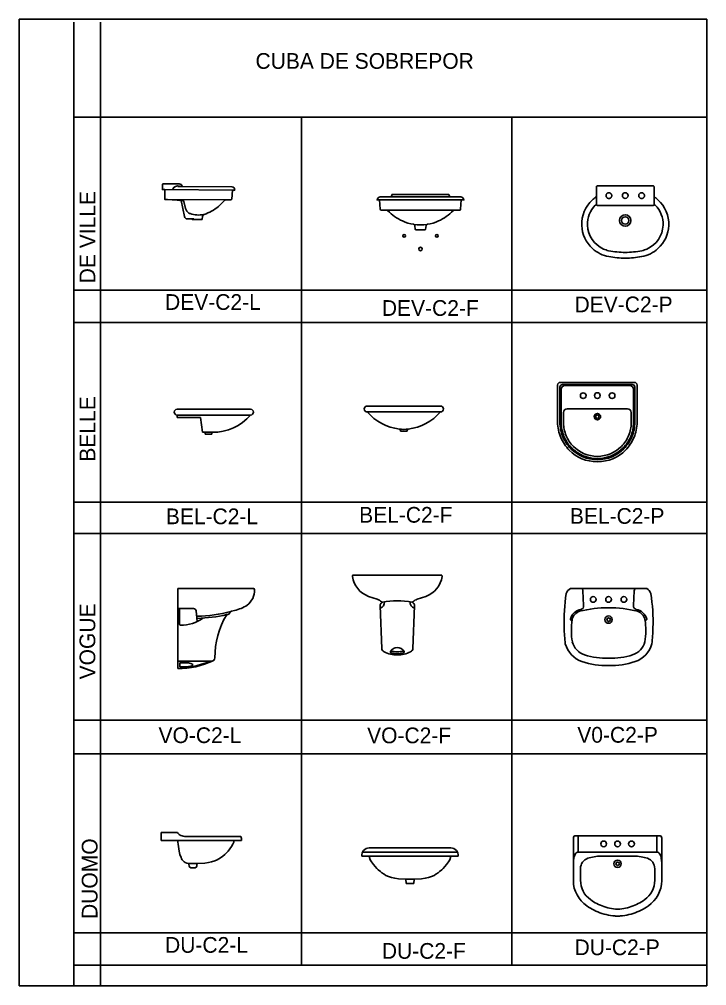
# Model space of a CAD drawing. Extents: x -857.5 to -838.1, y 491.7 to 504.3.
# Drawn here: x -842.35 to -838.15, y 498.37 to 504.27 of the extents above; entities that cross this region are included whole.
import ezdxf

# ---------------------------------------------------------------- set-up
doc = ezdxf.new("R2010")
doc.units = 0
doc.header["$LTSCALE"] = 50
doc.header["$MEASUREMENT"] = 0
doc.linetypes.add('HIDDEN', pattern=[0.375, 0.25, -0.125])
doc.layers.get('0').update_dxf_attribs({"linetype": 'CONTINUOUS'})
for name, color, linetype in [('A-PECAS', 2, 'CONTINUOUS'), ('ESC1-50', 1, 'CONTINUOUS'), ('FOLHA', 3, 'CONTINUOUS')]:
    doc.layers.add(name, color=color, linetype=linetype)

# ---------------------------------------------------------------- blocks, each defined once
blk = doc.blocks.new('L-35-S')
at = {"layer": 'A-PECAS'}
blk.add_lwpolyline([(0, -0.442, 0.04132), (0.1, -0.432, 0.145409), (0.2, -0.383, 0.199774), (0.266, -0.242, 0.221727), (0.2, -0.0857, 0.030322), (0.181, -0.0705, -0.26912), (0.176, -0.0615), (0.176, -0.0065, 0.421633), (0.17, 0), (0, 0), (-0.17, 0, 0.421633), (-0.176, -0.0065), (-0.176, -0.0615, -0.26912), (-0.181, -0.0705, 0.030322), (-0.2, -0.0857, 0.221727), (-0.266, -0.242, 0.199774), (-0.2, -0.383, 0.145409), (-0.1, -0.432, 0.04132)], format="xyb", close=True, dxfattribs=at)
blk.add_lwpolyline([(-0.0006, -0.407, 0.044854), (0.1016, -0.3961, 0.050905), (0.1326, -0.3859, 0.282775), (0.231, -0.2406, 0.207155), (0.1831, -0.1179, 0.051416), (0.1824, -0.1173, 0.326244), (0.1745, -0.1183, -0.201129), (0.17, -0.1205), (0, -0.1205), (-0.17, -0.1205, -0.201129), (-0.1745, -0.1183, 0.326244), (-0.1824, -0.1173, 0.051416), (-0.1831, -0.1179, 0.207155), (-0.231, -0.2406, 0.282775), (-0.1326, -0.3859, 0.050905), (-0.1016, -0.3961, 0.044854), (0.0006, -0.407)], format="xyb", dxfattribs=at)
at = {"layer": 'A-PECAS', "linetype": 'HIDDEN'}
for centre in [(-0.1, -0.06), (0.1, -0.06)]:
    blk.add_circle(centre, 0.0175, dxfattribs=at)
at = {"layer": 'A-PECAS'}
for centre, radius in [((0, -0.06), 0.0175), ((0, -0.2115), 0.035)]:
    blk.add_circle(centre, radius, dxfattribs=at)
at = {"layer": 'ESC1-50'}
for points in [[(-0.176, -0.0615), (-0.176, -0.1135, 0.201129), (-0.1745, -0.1183)], [(0.176, -0.0615), (0.176, -0.1135, -0.201129), (0.1745, -0.1183)]]:
    blk.add_lwpolyline(points, format="xyb", dxfattribs=at)
blk.add_circle((0, -0.2115), 0.0225, dxfattribs=at)
blk = doc.blocks.new('L-35-F')
at = {"layer": 'A-PECAS'}
for points in [[(-0.2099, 0.738), (-0.2405, 0.738, -0.361273), (-0.2455, 0.7425), (-0.2495, 0.7995), (-0.265, 0.7995, -0.349933), (-0.246, 0.8185), (-0.185, 0.8185, 0.334201), (-0.175, 0.8275), (-0.175, 0.8295, -0.420723), (-0.1715, 0.8335), (0, 0.8335), (0.1715, 0.8335, -0.420723), (0.175, 0.8295), (0.175, 0.8275, 0.334201), (0.185, 0.8185), (0.246, 0.8185, -0.349933), (0.265, 0.7995), (0.2495, 0.7995), (0.2455, 0.7425, -0.361273), (0.2405, 0.738), (0.2099, 0.738)], [(-0.21, 0.738, -0.195173), (-0.2, 0.734, 0.095529), (-0.11, 0.671, 0.077056), (-0.042, 0.651, -0.300652), (-0.034, 0.6425), (-0.0315, 0.6195, 0.383658), (-0.029, 0.6175), (0, 0.6175), (0.029, 0.6175, 0.383658), (0.0315, 0.6195), (0.034, 0.6425, -0.300652), (0.042, 0.651, 0.077056), (0.11, 0.671, 0.095529), (0.2, 0.734, -0.195173), (0.21, 0.738)]]:
    blk.add_lwpolyline(points, format="xyb", dxfattribs=at)
at = {"layer": 'ESC1-50'}
for points in [[(-0.175, 0.8275), (-0.175, 0.8185)], [(0.175, 0.8275), (0.175, 0.8185)], [(-0.2495, 0.7995), (0, 0.7995), (0.2495, 0.7995)], [(0.185, 0.8185), (0, 0.8185), (-0.185, 0.8185)], [(0.2099, 0.738), (0, 0.738), (-0.2099, 0.738)]]:
    blk.add_lwpolyline(points, dxfattribs=at)
for centre, radius in [((-0.1, 0.58), 0.008), ((0.1, 0.58), 0.008), ((0, 0.5), 0.0105)]:
    blk.add_circle(centre, radius, dxfattribs=at)
blk.add_arc((0, 0.8435), 0.197, 258.43522, 281.56478, dxfattribs=at)
blk = doc.blocks.new('L-35-D')
at = {"layer": 'A-PECAS'}
blk.add_lwpolyline([(0.0135, 0.7999), (0, 0.8), (0, 0.8305, -0.436697), (0.004, 0.8345), (0.1025, 0.8345, -0.355295), (0.121, 0.8189), (0.4241, 0.8175, -0.043737), (0.4248, 0.8174, -0.367325), (0.442, 0.797), (0.4275, 0.7971), (0.423, 0.7415, -0.393284), (0.4165, 0.737), (0.386, 0.7375, 0.118378), (0.3785, 0.734, -0.093084), (0.3, 0.668, -0.058513), (0.2549, 0.6483), (0.2536, 0.6478, 0.029542), (0.2529, 0.6474, 0.20142), (0.2449, 0.6363), (0.2425, 0.619, -0.38296), (0.24, 0.617), (0.1825, 0.6175, -0.283147), (0.1805, 0.6185, 0.213797), (0.178, 0.6205), (0.1515, 0.6205, -0.370517), (0.1345, 0.636), (0.1135, 0.7335, -0.00028), (0.0913, 0.7354, 0.004848), (0.09, 0.7355), (0.06, 0.7375), (0.0314, 0.7394), (0.0135, 0.7395), (0.0135, 0.8)], format="xyb", dxfattribs=at)
at = {"layer": 'ESC1-50'}
for points in [[(0.0135, 0.7999), (0.4275, 0.7971)], [(0.093, 0.819), (0.121, 0.8189)], [(0.1029, 0.8202), (0.1031, 0.8201)], [(0.0314, 0.7394), (0.386, 0.7375)], [(0.178, 0.6205), (0.1925, 0.6205)]]:
    blk.add_lwpolyline(points, dxfattribs=at)
for points in [[(0.1029, 0.8202, 0.404964), (0.0635, 0.8025, -0.308602), (0.0585, 0.7997)], [(0.1135, 0.7335, 0.000425), (0.1166, 0.7332, 0.000149), (0.1255, 0.7325, -0.320119), (0.1315, 0.727), (0.1405, 0.6845, 0.180463), (0.1618, 0.6563, 0.042422), (0.1689, 0.6532, 0.123414), (0.2515, 0.647)]]:
    blk.add_lwpolyline(points, format="xyb", dxfattribs=at)
blk.add_arc((0.1077, 0.8288), 0.00981, 241.72895, 265.71466, dxfattribs=at)

msp = doc.modelspace()

# ---------------------------------------------------------------- linework, layer by layer
msp.add_lwpolyline([(-842.3451, 498.3669), (-838.1451, 498.3669), (-838.1451, 504.2669), (-842.3451, 504.2669)], close=True)
at = {"layer": 'A-PECAS'}
for p, q in [((-839.0557, 501.7948), (-839.0557, 502.0343)), ((-839.0398, 502.0502), (-838.5863, 502.0502)), ((-838.5704, 501.7948), (-838.5704, 502.0343)), ((-840.9322, 501.8869), (-841.3809, 501.8869)), ((-839.7714, 501.9058), (-840.2201, 501.9058)), ((-841.3809, 501.8509), (-841.3809, 501.8355)), ((-841.2379, 501.8355), (-841.3809, 501.8355)), ((-841.2264, 501.7469), (-841.2379, 501.8355)), ((-841.2217, 501.7469), (-841.2264, 501.7469)), ((-841.2097, 501.7407), (-841.2097, 501.7337)), ((-841.1697, 501.741), (-841.1697, 501.7337)), ((-840.0157, 501.7569), (-840.0157, 501.7526)), ((-840.0157, 501.7526), (-839.9757, 501.7526)), ((-839.9757, 501.7569), (-839.9757, 501.7526)), ((-841.2097, 501.7337), (-841.1697, 501.7337)), ((-840.303, 500.874), (-839.7682, 500.874)), ((-838.511, 500.7921), (-838.9781, 500.7921)), ((-841.3773, 500.7911), (-841.3773, 500.6689)), ((-841.3773, 500.7911), (-840.9143, 500.7911)), ((-840.1575, 500.7261), (-840.2109, 500.7438)), ((-839.9136, 500.7261), (-839.8602, 500.7438)), ((-840.1309, 500.4263), (-840.1409, 500.6854)), ((-839.9402, 500.4263), (-839.9303, 500.6854)), ((-841.3773, 500.6689), (-841.3773, 500.3038)), ((-841.2799, 500.6689), (-841.3773, 500.6689)), ((-841.3653, 500.575), (-841.3653, 500.6689)), ((-841.265, 500.6555), (-841.2583, 500.5898)), ((-841.0639, 500.6353), (-841.0571, 500.6465)), ((-841.0481, 500.6533), (-841.0298, 500.6581)), ((-841.3653, 500.588), (-841.3653, 500.575)), ((-841.3773, 500.3038), (-841.3525, 500.3038)), ((-841.4782, 499.3028), (-841.3793, 499.3028)), ((-841.4782, 499.3028), (-841.4782, 499.2534)), ((-841.2586, 499.2779), (-841.3241, 499.2779)), ((-841.2586, 499.2779), (-840.9923, 499.2779)), ((-838.9422, 499.2816), (-838.4366, 499.2816)), ((-841.3793, 499.2534), (-841.4782, 499.2534)), ((-840.9876, 499.2534), (-841.0326, 499.2534)), ((-840.2079, 499.2077), (-839.9579, 499.2077)), ((-839.7079, 499.2077), (-839.9579, 499.2077)), ((-840.2079, 499.1584), (-840.2529, 499.1584)), ((-839.6629, 499.1584), (-839.7079, 499.1584)), ((-841.3085, 499.1079), (-841.3075, 499.0966)), ((-841.2969, 499.0868), (-841.271, 499.0868)), ((-841.2594, 499.1079), (-841.2603, 499.0966)), ((-839.9829, 499.0178), (-839.9807, 498.9917)), ((-839.9807, 498.9917), (-839.9351, 498.9917)), ((-839.9329, 499.0178), (-839.9351, 498.9917))]:
    msp.add_line(p, q, dxfattribs=at)
at = {"layer": 'A-PECAS', "color": 1}
for p, q in [((-839.0264, 502.0375), (-838.8131, 502.0375)), ((-838.5997, 502.0375), (-838.8131, 502.0375)), ((-839.0417, 501.7948), (-839.0417, 502.0223)), ((-839.0341, 501.7948), (-839.0341, 502.0076)), ((-839.0112, 502.0305), (-838.8131, 502.0305)), ((-838.6149, 502.0305), (-838.8131, 502.0305)), ((-838.592, 501.7948), (-838.592, 502.0076)), ((-838.5845, 501.7948), (-838.5845, 502.0223)), ((-839.7714, 501.8698), (-840.2201, 501.8698)), ((-839.0201, 501.7948), (-839.0201, 501.8663)), ((-838.8131, 501.8892), (-838.9973, 501.8892)), ((-838.8131, 501.8892), (-838.6288, 501.8892)), ((-838.606, 501.7948), (-838.606, 501.8663)), ((-840.9322, 501.8509), (-841.3809, 501.8509)), ((-841.2136, 501.7457), (-841.1647, 501.7456)), ((-838.8971, 500.6874), (-838.9013, 500.7771)), ((-838.592, 500.6874), (-838.5878, 500.7771)), ((-841.3723, 500.349), (-841.1711, 500.349)), ((-841.3639, 500.3384), (-841.3198, 500.3384)), ((-841.3639, 500.3384), (-841.3639, 500.3144)), ((-841.2786, 500.3163), (-841.1627, 500.3498)), ((-841.3639, 500.3144), (-841.3198, 500.3144)), ((-838.9297, 499.1828), (-838.9297, 499.2816)), ((-838.4492, 499.1828), (-838.4492, 499.2816)), ((-841.0326, 499.2534), (-841.3793, 499.2534)), ((-839.9579, 499.1828), (-840.2482, 499.1828)), ((-840.2079, 499.1584), (-839.7079, 499.1584)), ((-839.9579, 499.1828), (-839.6676, 499.1828)), ((-838.9297, 499.1828), (-838.6894, 499.1828)), ((-838.4492, 499.1828), (-838.6894, 499.1828)), ((-841.2557, 499.1127), (-841.3111, 499.1132)), ((-839.9841, 499.0176), (-839.9329, 499.0178))]:
    msp.add_line(p, q, dxfattribs=at)
at = {"layer": 'A-PECAS'}
for points in [[(-839.0557, 501.7948), (-839.0544, 501.7827), (-839.0532, 501.7707), (-839.0506, 501.7586), (-839.0481, 501.7472), (-839.0449, 501.7357), (-839.0411, 501.7243), (-839.0367, 501.7135), (-839.0316, 501.7027), (-839.0265, 501.6925), (-839.0208, 501.6824), (-839.0144, 501.6722), (-839.0074, 501.6627), (-839.0004, 501.6538), (-838.9928, 501.6449), (-838.9852, 501.6366), (-838.9852, 501.6366), (-838.968, 501.6207), (-838.949, 501.6068), (-838.9287, 501.5947), (-838.9077, 501.5845), (-838.8855, 501.5763), (-838.862, 501.5706), (-838.8378, 501.5668), (-838.8131, 501.5655)], [(-838.5704, 501.7948), (-838.5717, 501.7827), (-838.573, 501.7707), (-838.5755, 501.7586), (-838.578, 501.7472), (-838.5812, 501.7357), (-838.585, 501.7243), (-838.5895, 501.7135), (-838.5945, 501.7027), (-838.5996, 501.6925), (-838.6053, 501.6824), (-838.6117, 501.6722), (-838.6187, 501.6627), (-838.6257, 501.6538), (-838.6333, 501.6449), (-838.6409, 501.6366), (-838.6409, 501.6366), (-838.6581, 501.6207), (-838.6771, 501.6068), (-838.6975, 501.5947), (-838.7184, 501.5845), (-838.7406, 501.5763), (-838.7641, 501.5706), (-838.7883, 501.5668), (-838.8131, 501.5655)], [(-841.3793, 499.3028), (-841.3762, 499.2972), (-841.373, 499.2932), (-841.3683, 499.2893), (-841.3631, 499.2859), (-841.3572, 499.2832), (-841.3504, 499.281), (-841.3433, 499.2798), (-841.3348, 499.2786), (-841.3241, 499.2779)], [(-838.9422, 499.2816), (-838.9422, 499.2816), (-838.9498, 499.2809), (-838.9553, 499.2789), (-838.958, 499.2741), (-838.9594, 499.2672), (-838.9594, 499.0092), (-838.9594, 499.0092), (-838.958, 498.9852), (-838.9539, 498.9625), (-838.9464, 498.9412), (-838.9367, 498.9206), (-838.9251, 498.9014), (-838.9114, 498.8843), (-838.8956, 498.8685), (-838.8777, 498.8548), (-838.8777, 498.8548), (-838.8668, 498.8472), (-838.8558, 498.8404), (-838.8448, 498.8342), (-838.8331, 498.828), (-838.8215, 498.8225), (-838.8098, 498.817), (-838.7974, 498.8122), (-838.7851, 498.8081), (-838.772, 498.804), (-838.759, 498.8012), (-838.746, 498.7978), (-838.7329, 498.7957), (-838.7192, 498.7937), (-838.7055, 498.793), (-838.7032, 498.7916), (-838.6894, 498.7916)], [(-838.4366, 499.2816), (-838.4366, 499.2816), (-838.4291, 499.2809), (-838.4236, 499.2789), (-838.4208, 499.2741), (-838.4195, 499.2672), (-838.4195, 499.0092), (-838.4195, 499.0092), (-838.4208, 498.9852), (-838.425, 498.9625), (-838.4325, 498.9412), (-838.4421, 498.9206), (-838.4538, 498.9014), (-838.4675, 498.8843), (-838.4833, 498.8685), (-838.5011, 498.8548), (-838.5011, 498.8548), (-838.5121, 498.8472), (-838.5231, 498.8404), (-838.5341, 498.8342), (-838.5457, 498.828), (-838.5574, 498.8225), (-838.5691, 498.817), (-838.5814, 498.8122), (-838.5938, 498.8081), (-838.6068, 498.804), (-838.6199, 498.8012), (-838.6329, 498.7978), (-838.6459, 498.7957), (-838.6597, 498.7937), (-838.6734, 498.793), (-838.6757, 498.7916), (-838.6894, 498.7916)], [(-841.3793, 499.2534), (-841.3763, 499.2441), (-841.3749, 499.2312), (-841.3721, 499.2174), (-841.37, 499.2026), (-841.3679, 499.1888), (-841.3666, 499.1774), (-841.3666, 499.1774), (-841.3638, 499.1684), (-841.3596, 499.1583), (-841.3568, 499.1511), (-841.354, 499.1421), (-841.3505, 499.1355), (-841.3442, 499.1295), (-841.3386, 499.1223), (-841.3316, 499.1181), (-841.3218, 499.1151), (-841.3133, 499.1137), (-841.3111, 499.1132), (-841.3097, 499.1115), (-841.3088, 499.1093), (-841.3085, 499.1079)], [(-841.0326, 499.2534), (-841.0352, 499.2441), (-841.0398, 499.2312), (-841.0482, 499.2174), (-841.059, 499.2026), (-841.0692, 499.1888), (-841.08, 499.1774), (-841.08, 499.1774), (-841.089, 499.1684), (-841.1016, 499.1583), (-841.1106, 499.1511), (-841.125, 499.1421), (-841.1358, 499.1355), (-841.1508, 499.1295), (-841.17, 499.1223), (-841.1892, 499.1181), (-841.2119, 499.1151), (-841.2537, 499.1129), (-841.2557, 499.1127), (-841.2576, 499.1118), (-841.2587, 499.1102), (-841.2594, 499.1079)], [(-840.2079, 499.1584), (-840.2053, 499.149), (-840.2007, 499.1362), (-840.1923, 499.1223), (-840.1815, 499.1075), (-840.1713, 499.0937), (-840.1605, 499.0824), (-840.1605, 499.0824), (-840.1515, 499.0734), (-840.1389, 499.0632), (-840.1299, 499.056), (-840.1155, 499.047), (-840.1047, 499.0404), (-840.0897, 499.0344), (-840.0705, 499.0272), (-840.0513, 499.023), (-840.0285, 499.02), (-839.9841, 499.0176), (-839.9829, 499.0176)], [(-839.7079, 499.1584), (-839.7105, 499.149), (-839.7151, 499.1362), (-839.7235, 499.1223), (-839.7343, 499.1075), (-839.7445, 499.0937), (-839.7553, 499.0824), (-839.7553, 499.0824), (-839.7643, 499.0734), (-839.7769, 499.0632), (-839.7859, 499.056), (-839.8003, 499.047), (-839.8111, 499.0404), (-839.8261, 499.0344), (-839.8453, 499.0272), (-839.8645, 499.023), (-839.8873, 499.02), (-839.9316, 499.0176), (-839.9329, 499.0176)]]:
    msp.add_lwpolyline(points, dxfattribs=at)
at = {"layer": 'A-PECAS', "color": 1}
for points in [[(-839.0417, 501.7948), (-839.0405, 501.7834), (-839.0392, 501.7719), (-839.0373, 501.7611), (-839.0347, 501.7497), (-839.0316, 501.7389), (-839.0278, 501.7287), (-839.0239, 501.7179), (-839.0195, 501.7078), (-839.0144, 501.6982), (-839.0087, 501.6887), (-839.003, 501.6792), (-838.9966, 501.6703), (-838.9896, 501.662), (-838.9827, 501.6531), (-838.975, 501.6455), (-838.975, 501.6455), (-838.9585, 501.6303), (-838.9414, 501.6176), (-838.9223, 501.6055), (-838.9026, 501.596), (-838.881, 501.5883), (-838.8594, 501.5826), (-838.8366, 501.5795), (-838.8131, 501.5782)], [(-839.0341, 501.7948), (-839.0328, 501.7834), (-839.0316, 501.7726), (-839.0297, 501.7618), (-839.0271, 501.751), (-839.0246, 501.7408), (-839.0208, 501.73), (-839.017, 501.7205), (-839.0125, 501.7103), (-839.0081, 501.7008), (-839.0024, 501.6919), (-838.9966, 501.683), (-838.9909, 501.6741), (-838.9839, 501.6658), (-838.9776, 501.6576), (-838.97, 501.65), (-838.97, 501.65), (-838.9541, 501.636), (-838.9369, 501.6227), (-838.9185, 501.6119), (-838.8994, 501.6023), (-838.8791, 501.5953), (-838.8575, 501.5896), (-838.8359, 501.5864), (-838.8131, 501.5852)], [(-838.8131, 501.5985), (-838.8131, 501.5985), (-838.834, 501.5998), (-838.855, 501.603), (-838.8747, 501.608), (-838.8937, 501.6144), (-838.9122, 501.6233), (-838.9293, 501.6341), (-838.9452, 501.6462), (-838.9598, 501.6595), (-838.9598, 501.6595), (-838.9668, 501.6665), (-838.9731, 501.6741), (-838.9795, 501.6817), (-838.9852, 501.69), (-838.9903, 501.6982), (-838.9954, 501.7071), (-838.9998, 501.716), (-839.0043, 501.7249), (-839.0074, 501.7344), (-839.0106, 501.744), (-839.0138, 501.7535), (-839.0157, 501.7637), (-839.0176, 501.7738), (-839.0189, 501.7835), (-839.0198, 501.791), (-839.0201, 501.7948)], [(-838.8131, 501.5985), (-838.8131, 501.5985), (-838.7921, 501.5998), (-838.7711, 501.603), (-838.7514, 501.608), (-838.7324, 501.6144), (-838.714, 501.6233), (-838.6968, 501.6341), (-838.6809, 501.6462), (-838.6663, 501.6595), (-838.6663, 501.6595), (-838.6593, 501.6665), (-838.653, 501.6741), (-838.6466, 501.6817), (-838.6409, 501.69), (-838.6358, 501.6982), (-838.6308, 501.7071), (-838.6263, 501.716), (-838.6219, 501.7249), (-838.6187, 501.7344), (-838.6155, 501.744), (-838.6123, 501.7535), (-838.6104, 501.7637), (-838.6085, 501.7738), (-838.6072, 501.7835), (-838.6063, 501.791), (-838.606, 501.7948)], [(-838.5845, 501.7948), (-838.5857, 501.7834), (-838.5869, 501.7719), (-838.5888, 501.7611), (-838.5914, 501.7497), (-838.5945, 501.7389), (-838.5984, 501.7287), (-838.6022, 501.7179), (-838.6066, 501.7078), (-838.6117, 501.6982), (-838.6174, 501.6887), (-838.6231, 501.6792), (-838.6295, 501.6703), (-838.6365, 501.662), (-838.6435, 501.6531), (-838.6511, 501.6455), (-838.6511, 501.6455), (-838.6676, 501.6303), (-838.6847, 501.6176), (-838.7038, 501.6055), (-838.7235, 501.596), (-838.7451, 501.5883), (-838.7667, 501.5826), (-838.7896, 501.5795), (-838.8131, 501.5782)], [(-838.592, 501.7948), (-838.5933, 501.7834), (-838.5945, 501.7726), (-838.5965, 501.7618), (-838.599, 501.751), (-838.6015, 501.7408), (-838.6053, 501.73), (-838.6092, 501.7205), (-838.6136, 501.7103), (-838.6181, 501.7008), (-838.6238, 501.6919), (-838.6295, 501.683), (-838.6352, 501.6741), (-838.6422, 501.6658), (-838.6485, 501.6576), (-838.6562, 501.65), (-838.6562, 501.65), (-838.672, 501.636), (-838.6892, 501.6227), (-838.7076, 501.6119), (-838.7267, 501.6023), (-838.747, 501.5953), (-838.7686, 501.5896), (-838.7902, 501.5864), (-838.8131, 501.5852)], [(-838.9297, 499.1828), (-838.9338, 499.1819), (-838.939, 499.1801), (-838.9443, 499.1757), (-838.9484, 499.1696), (-838.9517, 499.1629), (-838.9546, 499.1544), (-838.9566, 499.1446), (-838.958, 499.1321), (-838.9594, 499.114)], [(-838.6894, 499.1574), (-838.6894, 499.1574), (-838.697, 499.1574), (-838.7038, 499.1574), (-838.7, 499.1574), (-838.7075, 499.1574), (-838.7144, 499.1574), (-838.7219, 499.1574), (-838.7288, 499.1574), (-838.7364, 499.1574), (-838.7432, 499.1574), (-838.7501, 499.1574), (-838.7576, 499.1574), (-838.7645, 499.1574), (-838.7714, 499.1574), (-838.7782, 499.1574), (-838.7844, 499.1574), (-838.7913, 499.1574), (-838.7913, 499.1574), (-838.8016, 499.1574), (-838.8118, 499.1567), (-838.8221, 499.1553), (-838.8324, 499.154), (-838.8427, 499.1519), (-838.8523, 499.1499), (-838.8626, 499.1471), (-838.8722, 499.1444), (-838.8722, 499.1444), (-838.8818, 499.1402), (-838.8901, 499.1348), (-838.8976, 499.1279), (-838.9038, 499.1203), (-838.9093, 499.1114), (-838.9127, 499.1018), (-838.9155, 499.0915), (-838.9162, 499.0812), (-838.9162, 499.0812), (-838.9162, 499.0641), (-838.9162, 499.0503), (-838.9162, 499.0339), (-838.9162, 499.0105), (-838.9162, 499.0105), (-838.9148, 498.9927), (-838.912, 498.9755), (-838.9066, 498.9584), (-838.8997, 498.9433), (-838.8908, 498.9282), (-838.8805, 498.9152), (-838.8681, 498.9028), (-838.8551, 498.8925), (-838.8551, 498.8925), (-838.8455, 498.8856), (-838.8359, 498.8795), (-838.8263, 498.8733), (-838.816, 498.8678), (-838.8057, 498.863), (-838.7947, 498.8582), (-838.7837, 498.8534), (-838.7727, 498.85), (-838.7618, 498.8458), (-838.7501, 498.8431), (-838.7384, 498.8404), (-838.7268, 498.8383), (-838.7144, 498.8362), (-838.7027, 498.8349), (-838.7018, 498.8342), (-838.6894, 498.8342)], [(-838.6894, 499.1574), (-838.6894, 499.1574), (-838.6819, 499.1574), (-838.675, 499.1574), (-838.6789, 499.1574), (-838.6713, 499.1574), (-838.6645, 499.1574), (-838.6569, 499.1574), (-838.65, 499.1574), (-838.6425, 499.1574), (-838.6356, 499.1574), (-838.6288, 499.1574), (-838.6212, 499.1574), (-838.6144, 499.1574), (-838.6075, 499.1574), (-838.6006, 499.1574), (-838.5945, 499.1574), (-838.5876, 499.1574), (-838.5876, 499.1574), (-838.5773, 499.1574), (-838.567, 499.1567), (-838.5567, 499.1553), (-838.5464, 499.154), (-838.5361, 499.1519), (-838.5265, 499.1499), (-838.5162, 499.1471), (-838.5066, 499.1444), (-838.5066, 499.1444), (-838.497, 499.1402), (-838.4888, 499.1348), (-838.4812, 499.1279), (-838.4751, 499.1203), (-838.4696, 499.1114), (-838.4661, 499.1018), (-838.4634, 499.0915), (-838.4627, 499.0812), (-838.4627, 499.0812), (-838.4627, 499.0641), (-838.4627, 499.0503), (-838.4627, 499.0339), (-838.4627, 499.0105), (-838.4627, 499.0105), (-838.4641, 498.9927), (-838.4668, 498.9755), (-838.4723, 498.9584), (-838.4792, 498.9433), (-838.4881, 498.9282), (-838.4984, 498.9152), (-838.5107, 498.9028), (-838.5238, 498.8925), (-838.5238, 498.8925), (-838.5334, 498.8856), (-838.543, 498.8795), (-838.5526, 498.8733), (-838.5629, 498.8678), (-838.5732, 498.863), (-838.5842, 498.8582), (-838.5951, 498.8534), (-838.6061, 498.85), (-838.6171, 498.8458), (-838.6288, 498.8431), (-838.6404, 498.8404), (-838.6521, 498.8383), (-838.6645, 498.8362), (-838.6761, 498.8349), (-838.6771, 498.8342), (-838.6894, 498.8342)], [(-838.4492, 499.1828), (-838.445, 499.1819), (-838.4399, 499.1801), (-838.4345, 499.1757), (-838.4305, 499.1696), (-838.4271, 499.1629), (-838.4242, 499.1544), (-838.4222, 499.1446), (-838.4209, 499.1321), (-838.4195, 499.114)]]:
    msp.add_lwpolyline(points, dxfattribs=at)
for centre, radius in [((-838.8996, 501.9693), 0.0175), ((-838.8131, 501.9697), 0.0175), ((-838.7231, 501.9693), 0.0175), ((-838.8131, 501.841), 0.0198), ((-838.8131, 501.841), 0.0113), ((-838.838, 500.7251), 0.0175), ((-838.7445, 500.7251), 0.0175), ((-838.651, 500.7251), 0.0175), ((-838.7445, 500.6017), 0.0225), ((-838.7445, 500.6017), 0.0108), ((-838.7744, 499.2322), 0.0175), ((-838.6894, 499.2322), 0.0175), ((-838.6044, 499.2322), 0.0175), ((-838.6894, 499.1113), 0.0225), ((-838.6894, 499.1113), 0.0107)]:
    msp.add_circle(centre, radius, dxfattribs=at)
at = {"layer": 'A-PECAS'}
for centre, radius, start, end in [((-839.0398, 502.0343), 0.0159, 90, 180), ((-838.5863, 502.0343), 0.0159, 0, 90), ((-841.3809, 501.8689), 0.018, 90, 270), ((-840.9322, 501.8689), 0.018, 270, 90), ((-840.2201, 501.8878), 0.018, 90, 270), ((-839.9819, 502.08), 0.3177, 221.42387, 262.60722), ((-840.0096, 502.08), 0.3177, 277.39278, 318.57613), ((-839.7714, 501.8878), 0.018, 270, 90), ((-841.1638, 502.0528), 0.3072, 269.83353, 318.91736), ((-841.2097, 501.8001), 0.0546, 257.3463, 265.85373), ((-841.2149, 501.7407), 0.00519, 0.78881, 76.01618), ((-841.1654, 501.7413), 0.00429, 79.83633, 183.98846), ((-840.0238, 501.7569), 0.00806, 0, 82.60722), ((-839.9677, 501.7569), 0.00806, 97.39278, 180), ((-840.303, 500.867), 0.007, 90, 187.84052), ((-840.1594, 500.8868), 0.1519, 187.84052, 250.16857), ((-839.9118, 500.8868), 0.1519, 289.83143, 352.15948), ((-839.7682, 500.867), 0.007, 352.15948, 90), ((-838.9482, 500.7427), 0.0578, 121.16858, 161.59766), ((-838.5409, 500.7427), 0.0578, 18.40234, 58.83142), ((-841.026, 500.7835), 0.1187, 307.87378, 0.34328), ((-840.9143, 500.7841), 0.007, 0.34328, 90), ((-837.9105, 500.591), 1.1057, 171.16145, 181.9903), ((-839.5786, 500.591), 1.1057, 358.0097, 8.83855), ((-841.0801, 500.8895), 0.2368, 282.27686, 302.45582), ((-840.183, 500.6527), 0.0777, 48.33599, 70.85311), ((-840.1173, 500.6869), 0.0236, 110.61714, 183.57061), ((-840.1267, 500.7159), 0.007, 228.33599, 279.00931), ((-839.9445, 500.7159), 0.007, 260.99069, 311.66401), ((-839.9539, 500.6869), 0.0236, 356.42939, 69.38286), ((-839.8882, 500.6527), 0.0777, 109.14689, 131.66401), ((-841.2799, 500.6539), 0.015, 5.77465, 90), ((-841.2589, 500.6251), 0.003, 185.77465, 271.63177), ((-840.647, 500.373), 0.5025, 148.97138, 180.61127), ((-841.2884, 501.5733), 0.9645, 282.62001, 283.45793), ((-841.0443, 500.6388), 0.015, 104.86791, 148.90566), ((-841.3713, 500.588), 0.006, 0, 180), ((-841.3593, 500.575), 0.006, 180, 270), ((-841.3501, 500.7796), 0.2108, 267.49476, 306.86461), ((-841.2576, 500.6123), 0.003, 185.77465, 271.83481), ((-838.2047, 500.5583), 0.8108, 180.40457, 187.3502), ((-839.2844, 500.5583), 0.8108, 352.6498, 359.59543), ((-838.8573, 500.4943), 0.1566, 194.68333, 251.49394), ((-838.6317, 500.4943), 0.1566, 288.50606, 345.31667), ((-840.1059, 500.4272), 0.025, 182.19989, 245.09323), ((-840.0356, 500.5788), 0.1921, 245.09323, 270), ((-840.0723, 500.4052), 0.005, 150.8896, 192.07133), ((-840.0674, 500.4063), 0.01, 192.07133, 259.5544), ((-840.0355, 500.3848), 0.0471, 90.07198, 150.8896), ((-840.0356, 500.5788), 0.1854, 259.5544, 270), ((-840.0356, 500.3848), 0.0471, 29.1104, 89.92802), ((-840.0356, 500.5788), 0.1921, 270, 294.90677), ((-840.0356, 500.5788), 0.1854, 270, 280.4456), ((-840.0038, 500.4063), 0.01, 280.4456, 347.92867), ((-839.9989, 500.4052), 0.005, 347.92867, 29.1104), ((-839.9652, 500.4272), 0.025, 294.90677, 357.80011), ((-841.3649, 500.7701), 0.4664, 268.47671, 295.91467), ((-841.169, 500.3684), 0.0195, 264.04433, 357.82783), ((-838.7618, 500.7729), 0.4511, 251.22259, 272.1981), ((-838.7272, 500.7729), 0.4511, 267.8019, 288.77741), ((-841.0326, 499.2578), 0.045, 354.41101, 26.50118), ((-840.2079, 499.1627), 0.045, 90, 185.58899), ((-839.7079, 499.1627), 0.045, 354.41101, 90), ((-841.2969, 499.0975), 0.0107, 184.89909, 270), ((-841.271, 499.0975), 0.0107, 270, 355.10091)]:
    msp.add_arc(centre, radius, start, end, dxfattribs=at)
at = {"layer": 'A-PECAS', "color": 1}
for centre, radius, start, end in [((-839.0264, 502.0223), 0.0152, 90, 180), ((-838.5997, 502.0223), 0.0152, 0, 90), ((-839.0112, 502.0076), 0.0229, 90, 180), ((-838.6149, 502.0076), 0.0229, 0, 90), ((-838.9973, 501.8663), 0.0229, 90, 180), ((-838.6288, 501.8663), 0.0229, 0, 90), ((-839.9957, 501.9883), 0.225, 263.10104, 276.89896), ((-838.9163, 500.7771), 0.015, 0, 90), ((-838.5728, 500.7771), 0.015, 90, 180), ((-840.1541, 500.709), 0.0406, 289.93531, 2.53417), ((-840.0356, 500.1412), 0.5749, 80.99069, 99.00931), ((-839.917, 500.709), 0.0406, 177.46583, 250.06469), ((-838.7511, 500.0113), 0.6634, 89.43016, 104.8582), ((-838.9168, 500.6841), 0.02, 279.67401, 9.53391), ((-838.7379, 500.0113), 0.6634, 75.1418, 90.56984), ((-838.5723, 500.6841), 0.02, 170.46609, 260.32599), ((-841.2857, 501.5677), 0.946, 271.63177, 284.22692), ((-841.2884, 501.5733), 0.9645, 271.83481, 282.62001), ((-838.8987, 500.5837), 0.082, 100.34555, 164.67732), ((-838.899, 500.5863), 0.0698, 108.5964, 167.035), ((-838.5904, 500.5837), 0.082, 15.32268, 79.65445), ((-838.5901, 500.5863), 0.0698, 12.965, 71.4036), ((-838.9724, 500.6037), 0.00567, 160.62145, 342.48854), ((-838.5502, 500.537), 0.4218, 171.13995, 189.73287), ((-838.9389, 500.537), 0.4218, 350.26713, 8.86005), ((-838.5167, 500.6037), 0.00567, 197.51146, 19.37855), ((-838.8565, 500.4948), 0.1133, 194.771, 251.90233), ((-838.6326, 500.4948), 0.1133, 288.09767, 345.229), ((-840.0356, 500.5788), 0.1734, 256.76979, 270), ((-840.0356, 500.5788), 0.1734, 270, 283.23021), ((-838.7613, 500.7806), 0.4146, 251.66238, 272.31112), ((-838.7278, 500.7806), 0.4146, 267.68888, 288.33762), ((-841.3723, 500.354), 0.005, 180, 270), ((-841.3288, 500.2178), 0.1209, 71.24898, 85.76093), ((-841.3288, 500.435), 0.1209, 274.23907, 288.75102), ((-841.2917, 500.3264), 0.0062, 0.32233, 73.18993), ((-841.2917, 500.3265), 0.0062, 286.81007, 359.67767), ((-841.2603, 500.2565), 0.0625, 106.98633, 122.74769)]:
    msp.add_arc(centre, radius, start, end, dxfattribs=at)
at = {"layer": 'FOLHA', "linetype": 'CONTINUOUS'}
for p, q in [((-842.0125, 504.2486), (-842.0125, 498.3669)), ((-841.8489, 504.2486), (-841.8489, 498.3669)), ((-838.1451, 503.6703), (-842.0125, 503.6703)), ((-840.6209, 503.6703), (-840.6209, 498.4913)), ((-839.3354, 498.4913), (-839.3354, 503.6703)), ((-842.0125, 502.6129), (-838.1451, 502.6129)), ((-842.0125, 502.4165), (-838.1451, 502.4165)), ((-842.0125, 501.318), (-838.1451, 501.318)), ((-842.0125, 501.1267), (-838.1451, 501.1267)), ((-842.0125, 499.9885), (-838.1451, 499.9885)), ((-842.0125, 499.7822), (-838.1451, 499.7822)), ((-842.0125, 498.6898), (-838.1451, 498.6898)), ((-842.0125, 498.4913), (-838.1451, 498.4913))]:
    msp.add_line(p, q, dxfattribs=at)

# ---------------------------------------------------------------- block references
at = {"layer": 'A-PECAS'}
for name, p in [('L-35-D', (-841.4704, 502.4277)), ('L-35-S', (-838.6427, 503.2505)), ('L-35-F', (-839.8939, 502.3647))]:
    msp.add_blockref(name, p, dxfattribs=at)

# ---------------------------------------------------------------- texts
at = {"layer": 'FOLHA', "linetype": 'CONTINUOUS'}
for s, p in [('CUBA DE SOBREPOR', (-840.9019, 503.9648)), ('DEV-C2-L', (-841.4545, 502.493)), ('DEV-C2-P', (-838.9524, 502.4783)), ('DEV-C2-F', (-840.1298, 502.4564)), ('BEL-C2-L', (-841.4496, 501.1844)), ('BEL-C2-F', (-840.2686, 501.1938)), ('BEL-C2-P', (-838.9811, 501.1868)), ('VO-C2-L', (-841.4945, 499.8481)), ('VO-C2-F', (-840.2198, 499.847)), ('V0-C2-P', (-838.9357, 499.8505)), ('DU-C2-L', (-841.4545, 498.5678)), ('DU-C2-F', (-840.1298, 498.5312)), ('DU-C2-P', (-838.9524, 498.5532))]:
    msp.add_text(s, height=0.096, dxfattribs=at).set_placement(p)
for s, p in [('DE VILLE', (-841.8809, 502.6552)), ('BELLE', (-841.8809, 501.5663)), ('VOGUE', (-841.8809, 500.2368)), ('DUOMO', (-841.8673, 498.7741))]:
    msp.add_text(s, height=0.096, rotation=90, dxfattribs=at).set_placement(p)

doc.saveas('drawing.dxf')
